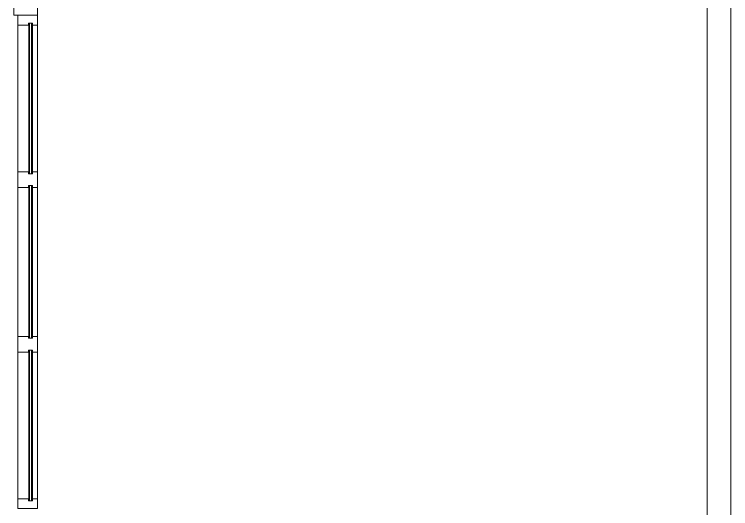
# Model space of a CAD drawing. Header units: inches. Extents: x -1206 to 1060, y -822 to 854.
# Drawn here: x -45 to 137.9, y -539.8 to -413.5 of the extents above; entities that cross this region are included whole.
import ezdxf

# ---------------------------------------------------------------- set-up
doc = ezdxf.new("R2010")
doc.units = ezdxf.units.IN
doc.header["$MEASUREMENT"] = 0
doc.linetypes.add('X1$0$IMPORT-2DASHES', pattern=[163.199999, 71.999999, -24, 9.6, -24, 9.6, -24])
for name, color, linetype, lineweight in [('X1$0$18_0109_REV_dwg _7_', 8, 'Continuous', 9), ('X1$0$ArchiCAD Windows_Pen_No__4', 7, 'Continuous', 9), ('X1$0$BB Shell_Pen_No__100', 250, 'Continuous', 20), ('X1$0$BB Shell_Pen_No__95', 250, 'Continuous', 20), ('X1$0$GLZ_GLAZING', 7, 'Continuous', 9)]:
    doc.layers.add(name, color=color, linetype=linetype, lineweight=lineweight)

# ---------------------------------------------------------------- blocks, each defined once
blk = doc.blocks.new('X1$0$18_0109_REV_dwg _7__window-fixed-5632552-FIRST FLOOR RCP')
at = {"layer": 'X1$0$ArchiCAD Windows_Pen_No__4', "color": 253, "linetype": 'X1$0$IMPORT-2DASHES'}
for p, q in [((-6723.6, 3788.31), (-6761.1, 3788.31)), ((-6681.6, 3788.31), (-6719.6, 3788.31)), ((-6640.1, 3788.31), (-6677.6, 3788.31)), ((-6723.6, 3783.31), (-6761.1, 3783.31)), ((-6681.6, 3783.31), (-6719.6, 3783.31)), ((-6640.09, 3783.31), (-6677.6, 3783.31))]:
    blk.add_line(p, q, dxfattribs=at)
at = {"layer": 'X1$0$ArchiCAD Windows_Pen_No__4', "color": 253, "flags": 128}
for points in [[(-6723.17, 3788.31), (-6721.6, 3788.31), (-6720.02, 3788.31)], [(-6681.17, 3788.31), (-6679.6, 3788.31), (-6678.02, 3788.31)]]:
    blk.add_lwpolyline(points, dxfattribs=at)
at = {"layer": 'X1$0$GLZ_GLAZING', "color": 253}
for p, q in [((-6723.1, 3786.81), (-6761.6, 3786.81)), ((-6761.6, 3786.32), (-6723.1, 3786.32)), ((-6681.1, 3786.81), (-6720.1, 3786.81)), ((-6720.1, 3786.32), (-6681.1, 3786.32)), ((-6639.59, 3786.81), (-6678.1, 3786.81)), ((-6678.1, 3786.32), (-6639.6, 3786.32))]:
    blk.add_line(p, q, dxfattribs=at)
at = {"layer": 'X1$0$GLZ_GLAZING', "color": 253, "flags": 128}
for points in [[(-6763.6, 3783.31), (-6761.1, 3783.31), (-6761.1, 3786.06), (-6761.6, 3786.06), (-6761.6, 3787.06), (-6761.1, 3787.06), (-6761.1, 3788.31), (-6763.6, 3788.31), (-6763.6, 3787.06), (-6763.6, 3786.06)], [(-6719.6, 3783.31), (-6723.6, 3783.31), (-6723.6, 3786.06), (-6723.1, 3786.06), (-6723.1, 3787.06), (-6723.6, 3787.06), (-6723.6, 3788.31), (-6719.6, 3788.31), (-6719.6, 3787.06), (-6720.1, 3787.06), (-6720.1, 3786.06), (-6719.6, 3786.06)], [(-6677.6, 3783.31), (-6681.6, 3783.31), (-6681.6, 3786.06), (-6681.1, 3786.06), (-6681.1, 3787.06), (-6681.6, 3787.06), (-6681.6, 3788.31), (-6677.6, 3788.31), (-6677.6, 3787.06), (-6678.1, 3787.06), (-6678.1, 3786.06), (-6677.6, 3786.06)], [(-6637.6, 3783.31), (-6637.6, 3788.31), (-6640.1, 3788.31), (-6640.09, 3787.06), (-6639.59, 3787.06), (-6639.59, 3786.06), (-6640.09, 3786.06), (-6640.09, 3783.31)], [(-6681.1, 3786.06), (-6681.1, 3787.06), (-6720.1, 3787.06), (-6720.1, 3786.07), (-6681.59, 3786.07)]]:
    blk.add_lwpolyline(points, close=True, dxfattribs=at)
for points in [[(-6723.1, 3786.06), (-6723.1, 3787.06), (-6761.6, 3787.06), (-6761.6, 3786.07), (-6723.1, 3786.07)], [(-6639.59, 3786.06), (-6639.59, 3787.06), (-6678.1, 3787.06), (-6678.1, 3786.07), (-6639.59, 3786.07)]]:
    blk.add_lwpolyline(points, dxfattribs=at)
blk = doc.blocks.new('X1$0$18_0109_REV_dwg _7_-5631515-FIRST FLOOR RCP')
at = {"layer": 'X1$0$BB Shell_Pen_No__100', "color": 9, "flags": 128}
blk.add_lwpolyline([(-6398.24, 2516.82), (-6411.69, 2516.82), (-6411.69, 2508.82), (-6405.69, 2508.82), (-6405.69, 2510.82), (-6398.24, 2510.82)], close=True, dxfattribs=at)
at = {"layer": 'X1$0$BB Shell_Pen_No__95', "color": 9, "flags": 128}
for points in [[(-6234.69, 2512.29), (-6234.69, 2509.29), (-6234.69, 2160.82), (-6580.69, 2160.82), (-6583.69, 2160.82)], [(-6583.69, 2154.82), (-6580.69, 2154.82), (-6228.69, 2154.82), (-6228.69, 2509.29), (-6228.69, 2512.29)]]:
    blk.add_lwpolyline(points, dxfattribs=at)
at = {"rotation": 270}
blk.add_blockref('X1$0$18_0109_REV_dwg _7__window-fixed-5632552-FIRST FLOOR RCP', (-10194, -4254.78), dxfattribs=at)
blk = doc.blocks.new('X1')
at = {"layer": 'X1$0$18_0109_REV_dwg _7_', "color": 253}
blk.add_blockref('X1$0$18_0109_REV_dwg _7_-5631515-FIRST FLOOR RCP', (6366.63, -2922.6), dxfattribs=at)

msp = doc.modelspace()

# ---------------------------------------------------------------- block references
at = {"color": 253}
msp.add_blockref('X1', (0, 0), dxfattribs=at)

doc.saveas('drawing.dxf')
